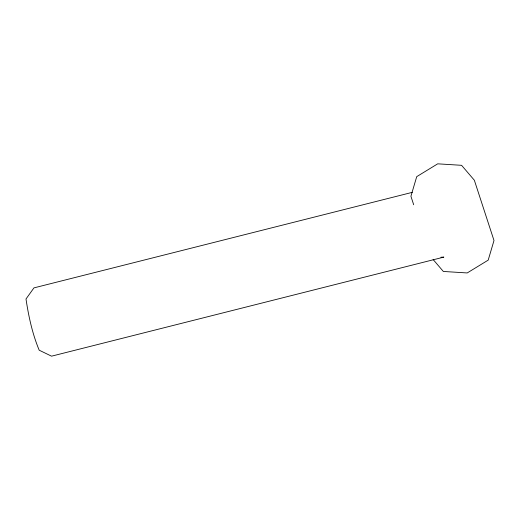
<?xml version="1.0" encoding="UTF-8"?>
<svg xmlns="http://www.w3.org/2000/svg" width="520" height="520" viewBox="0 0 520 520"><rect width="100%" height="100%" fill="white"/><g stroke="black" fill="none" stroke-linecap="round" stroke-linejoin="round"><path stroke-width="0.78" d="M412.308 192.342L33.95 287.885L26 298.987C28.6 316.381 32.416 333.944 39.195 350.2L51.545 356.174L443.813 257.114L440.908 257.231M433.128 259.512L443.339 271.459L467.207 272.948L488.196 260.13L494 240.513L474.351 180.239L461.578 165.315L437.71 163.826L416.728 176.644L410.917 196.261L413.686 204.763"/></g></svg>
